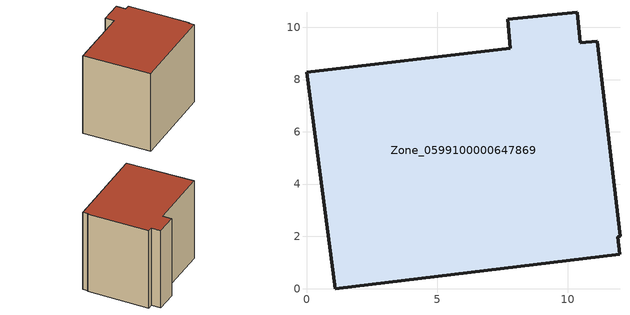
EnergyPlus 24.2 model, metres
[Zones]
Zone_0599100000647869
 floor ground (C_G): 7.8,9.19 7.7,10.31 10.35,10.57 10.48,9.41 11.13,9.46 11.99,2 11.91,1.99 11.99,1.32 1.09,0 0,8.27 z0
 wall outside (C_F): 0,8.27 1.09,0 11.99,1.32 11.91,1.99 11.99,2 11.13,9.46 10.48,9.41 10.35,10.57 7.7,10.31 7.8,9.19 0,8.27 z0:10.24
 roof outside (C_R): 11.91,1.99 11.99,2 11.13,9.46 10.48,9.41 10.35,10.57 7.7,10.31 7.8,9.19 0,8.27 1.09,0 11.99,1.32 z10.24
[BUILDING]
Pand.0599100000647869: North Axis=0; Terrain=City; Loads Convergence Tolerance Value=0.04; Temperature Convergence Tolerance Value=0.4; Solar Distribution=FullExterior; Maximum Number of Warmup Days=25; Minimum Number of Warmup Days=1
[Site:Location]
Rotterdam.The.Hague.AP_ZH_NLD Design_Conditions: Latitude=51.96; Longitude=4.45; Time Zone=1; Elevation=-4.5
[SITE:GROUNDTEMPERATURE:BUILDINGSURFACE]
18, 18, 18, 18, 18, 18, 18, 18, 18, 18, 18, 18
[MATERIAL] Thermal Absorptance=0.9; Solar Absorptance=0.7; Visible Absorptance=0.7
Name | Roughness | Thickness | Conductivity | Density | Specific Heat
G.TI.1946 | MediumSmooth | 0.15 | 1 | 540 | 1210
F.TI.1946 | Rough | 0.3 | 0.857143 | 1920 | 840
R.TI.1946 | MediumRough | 0.2 | 0.1 | 1500 | 1000
[CONSTRUCTION]
C_G: G.TI.1946
C_F: F.TI.1946
C_R: R.TI.1946
[ZONE]
Zone_0599100000647869: Type=1; Multiplier=1; Ceiling Height=Autocalculate; Volume=Autocalculate; Floor Area=autocalculate; Part of Total Floor Area=Yes
[ZONEINFILTRATION:DESIGNFLOWRATE]
Infil_Zone_0599100000647869: Zone or ZoneList or Space or SpaceList=Zone_0599100000647869; Schedule=AlwaysOn; Design Flow Rate Calculation Method=Flow/Area; Flow Rate per Floor Area=0.003; Constant Term Coefficient=1; Temperature Term Coefficient=0; Velocity Term Coefficient=0; Velocity Squared Term Coefficient=0
[HVACTEMPLATE:ZONE:IDEALLOADSAIRSYSTEM]
Zone_0599100000647869: Maximum Heating Supply Air Temperature=50; Minimum Cooling Supply Air Temperature=13; Maximum Heating Supply Air Humidity Ratio=0.0156; Minimum Cooling Supply Air Humidity Ratio=0.0077; Heating Limit=NoLimit; Cooling Limit=NoLimit; Dehumidification Control Type=ConstantSensibleHeatRatio; Cooling Sensible Heat Ratio=0.7; Dehumidification Setpoint=60; Humidification Control Type=None; Humidification Setpoint=30; Outdoor Air Method=None; Outdoor Air Flow Rate per Person=0.00944; Outdoor Air Flow Rate per Zone Floor Area=0; Outdoor Air Flow Rate per Zone=0; Demand Controlled Ventilation Type=None; Outdoor Air Economizer Type=NoEconomizer; Heat Recovery Type=None; Sensible Heat Recovery Effectiveness=0.7; Latent Heat Recovery Effectiveness=0.65
[ZONECONTROL:THERMOSTAT]
ThermostatControl_Zone_0599100000647869: Zone or ZoneList=Zone_0599100000647869; Control Type Schedule=DualSetpointControlType; Control 1=Thermostat_Zone_0599100000647869; Temperature Difference Between Cutout And Setpoint=0
[THERMOSTATSETPOINT:DUALSETPOINT]
Thermostat_Zone_0599100000647869: Heating Setpoint Temperature Schedule=HeatingSetpoint_Zone_0599100000647869; Cooling Setpoint Temperature Schedule=CoolingSetpoint_Zone_0599100000647869
[SCHEDULE:COMPACT]
HeatingSetpoint_Zone_0599100000647869: Through: 12/31, For: AllDays, Until: 24:00, 21
CoolingSetpoint_Zone_0599100000647869: Through: 12/31, For: AllDays, Until: 24:00, 24
DualSetpointControlType: Through: 12/31, For: AllDays, Until: 24:00, 4
AlwaysOn: Through: 12/31, For: AllDays, Until: 24:00, 1
